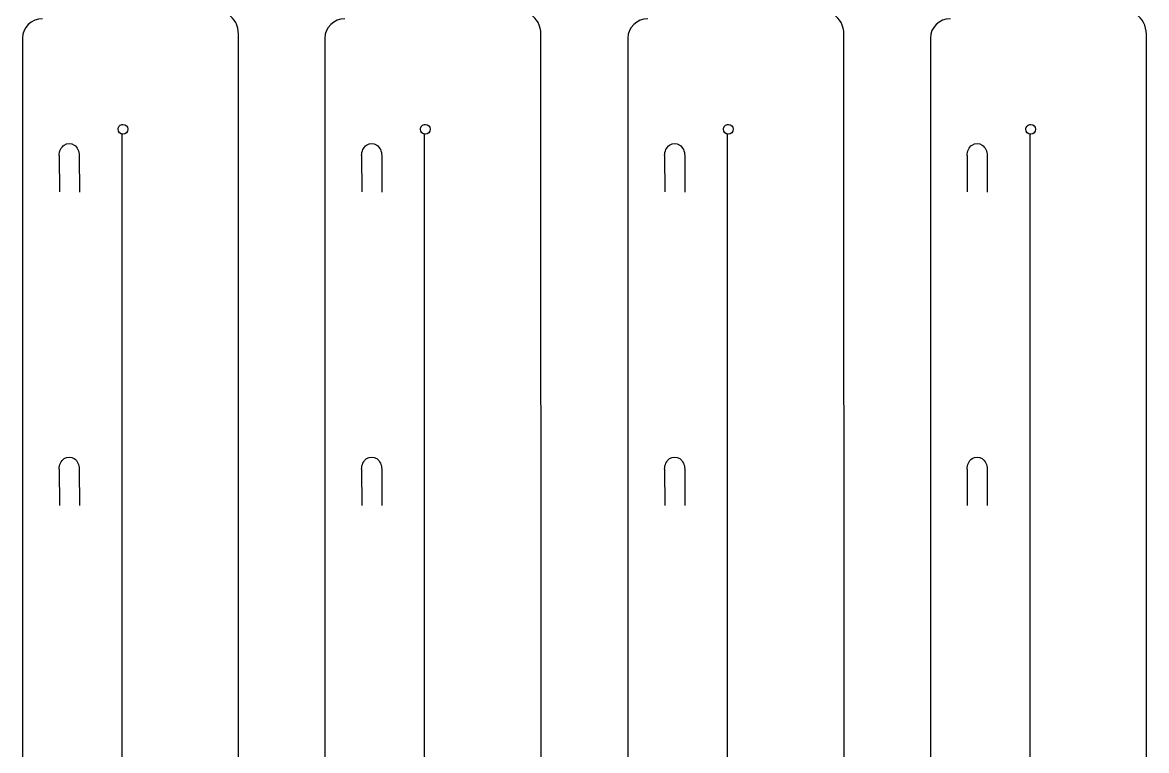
# Model space of a CAD drawing. Extents: x 9 to 642, y 361 to 1089.
# Drawn here: x 8.5 to 289.7, y 543.2 to 725.2 of the extents above; entities that cross this region are included whole.
import ezdxf

# ---------------------------------------------------------------- set-up
doc = ezdxf.new("R2010")
doc.units = 0
doc.layers.add('Layer_1', color=7, linetype='CONTINUOUS')

msp = doc.modelspace()

# ---------------------------------------------------------------- linework, layer by layer
at = {"layer": 'Layer_1', "color": 7}
for p, q in [((8.514186, 721.301769), (8.514186, 714.951769)), ((62.591447, 495.140796), (62.565518, 722.31126)), ((84.171277, 721.301769), (84.171277, 714.951769)), ((138.248538, 495.140796), (138.222609, 722.31126)), ((159.966999, 721.301769), (159.966999, 714.951769)), ((214.04426, 495.140796), (214.018331, 722.31126)), ((235.624079, 721.301769), (235.624079, 714.951769)), ((289.70134, 495.140796), (289.675411, 722.31126)), ((8.514186, 714.951769), (8.514186, 572.467056)), ((84.171277, 714.951769), (84.171277, 572.467056)), ((159.966999, 714.951769), (159.966999, 572.467056)), ((235.624079, 714.951769), (235.624079, 572.467056)), ((33.45852, 447.214227), (33.45852, 697.400475)), ((33.63722, 699.778233), (33.63722, 699.778233)), ((109.115611, 447.214227), (109.115611, 697.400475)), ((109.294311, 699.778233), (109.294311, 699.778233)), ((184.911333, 447.214227), (184.911333, 697.400475)), ((185.090033, 699.778233), (185.090033, 699.778233)), ((260.568424, 447.214227), (260.568424, 697.400475)), ((260.747124, 699.778233), (260.747124, 699.778233)), ((8.514186, 572.467056), (8.514186, 384.518954)), ((84.171277, 572.467056), (84.171277, 384.518954)), ((159.966999, 572.467056), (159.966999, 384.518954)), ((235.624079, 572.467056), (235.624079, 384.518954))]:
    msp.add_line(p, q, dxfattribs=at)
at = {"layer": 'Layer_1', "color": 1}
for p, q in [((17.694831, 691.981173), (17.741609, 682.856461)), ((22.724533, 691.980776), (22.748081, 682.855456)), ((93.351922, 691.981173), (93.3987, 682.856461)), ((98.381624, 691.980776), (98.405172, 682.855456)), ((169.147643, 691.981173), (169.194422, 682.856461)), ((174.177346, 691.980776), (174.200894, 682.855456)), ((244.804734, 691.981173), (244.851513, 682.856461)), ((249.834437, 691.980776), (249.857985, 682.855456)), ((17.694831, 613.568675), (17.741609, 604.443963)), ((22.724533, 613.568304), (22.748081, 604.442957)), ((93.351922, 613.568675), (93.3987, 604.443963)), ((98.381624, 613.568304), (98.405172, 604.442957)), ((169.147643, 613.568675), (169.194422, 604.443963)), ((174.177346, 613.568304), (174.200894, 604.442957)), ((244.804734, 613.568675), (244.851513, 604.443963)), ((249.834437, 613.568304), (249.857985, 604.442957))]:
    msp.add_line(p, q, dxfattribs=at)
at = {"layer": 'Layer_1', "color": 7}
for points in [[(13.515472, 726.182829), (10.744597, 726.182829), (8.514186, 724.006075), (8.514186, 721.301769)], [(62.565518, 722.31126), (62.539589, 724.493068), (61.53404, 726.269242), (60.012554, 727.244972)], [(89.172563, 726.182829), (86.401688, 726.182829), (84.171277, 724.006075), (84.171277, 721.301769)], [(138.222609, 722.31126), (138.19668, 724.493068), (137.191131, 726.269242), (135.669644, 727.244972)], [(164.968285, 726.182829), (162.19741, 726.182829), (159.966999, 724.006075), (159.966999, 721.301769)], [(214.018331, 722.31126), (213.992402, 724.493068), (212.986853, 726.269242), (211.465366, 727.244972)], [(240.625365, 726.182829), (237.85449, 726.182829), (235.624079, 724.006075), (235.624079, 721.301769)], [(289.675411, 722.31126), (289.649482, 724.493068), (288.643933, 726.269242), (287.122447, 727.244972)], [(32.413628, 698.55464), (32.413625, 698.879158), (32.542537, 699.190386), (32.772006, 699.419854)], [(33.63722, 697.331075), (32.961456, 697.331068), (32.413635, 697.878877), (32.413628, 698.55464)], [(32.772006, 699.419854), (33.001475, 699.649323), (33.312702, 699.778236), (33.63722, 699.778233)], [(33.63722, 699.778233), (34.312984, 699.778225), (34.860793, 699.230404), (34.860786, 698.55464)], [(34.860786, 698.55464), (34.860778, 697.878887), (34.312973, 697.331082), (33.63722, 697.331075)], [(108.070719, 698.55464), (108.070715, 698.879158), (108.199628, 699.190386), (108.429097, 699.419854)], [(109.294311, 697.331075), (108.618547, 697.331068), (108.070726, 697.878877), (108.070719, 698.55464)], [(108.429097, 699.419854), (108.658566, 699.649323), (108.969793, 699.778236), (109.294311, 699.778233)], [(109.294311, 699.778233), (109.970075, 699.778225), (110.517884, 699.230404), (110.517876, 698.55464)], [(110.517876, 698.55464), (110.517869, 697.878887), (109.970064, 697.331082), (109.294311, 697.331075)], [(183.866441, 698.55464), (183.866437, 698.879158), (183.99535, 699.190386), (184.224819, 699.419854)], [(185.090033, 697.331075), (184.414269, 697.331068), (183.866448, 697.878877), (183.866441, 698.55464)], [(184.224819, 699.419854), (184.454288, 699.649323), (184.765515, 699.778236), (185.090033, 699.778233)], [(185.090033, 699.778233), (185.765797, 699.778225), (186.313606, 699.230404), (186.313598, 698.55464)], [(186.313598, 698.55464), (186.313591, 697.878887), (185.765786, 697.331082), (185.090033, 697.331075)], [(259.523532, 698.55464), (259.523528, 698.879158), (259.652441, 699.190386), (259.88191, 699.419854)], [(260.747124, 697.331075), (260.07136, 697.331068), (259.523539, 697.878877), (259.523532, 698.55464)], [(259.88191, 699.419854), (260.111378, 699.649323), (260.422606, 699.778236), (260.747124, 699.778233)], [(260.747124, 699.778233), (261.422888, 699.778225), (261.970696, 699.230404), (261.970689, 698.55464)], [(261.970689, 698.55464), (261.970682, 697.878887), (261.422877, 697.331082), (260.747124, 697.331075)]]:
    msp.add_open_spline(points, degree=3, dxfattribs=at)
at = {"layer": 'Layer_1', "color": 1}
for points in [[(17.694857, 691.982496), (17.694857, 693.055408), (18.174203, 694.046775), (18.952316, 694.583218)], [(18.952316, 694.583218), (19.730455, 695.119687), (20.689147, 695.119687), (21.46726, 694.583218)], [(21.46726, 694.583218), (22.245399, 694.046775), (22.724533, 693.055355), (22.724533, 691.982443)], [(93.351948, 691.982496), (93.351948, 693.055408), (93.831294, 694.046775), (94.609407, 694.583218)], [(94.609407, 694.583218), (95.387546, 695.119687), (96.346238, 695.119687), (97.124351, 694.583218)], [(97.124351, 694.583218), (97.90249, 694.046775), (98.381624, 693.055355), (98.381624, 691.982443)], [(169.14767, 691.982496), (169.14767, 693.055408), (169.627016, 694.046775), (170.405129, 694.583218)], [(170.405129, 694.583218), (171.183268, 695.119687), (172.141959, 695.119687), (172.920073, 694.583218)], [(172.920073, 694.583218), (173.698212, 694.046775), (174.177346, 693.055355), (174.177346, 691.982443)], [(244.804761, 691.982496), (244.804761, 693.055408), (245.284106, 694.046775), (246.06222, 694.583218)], [(246.06222, 694.583218), (246.840359, 695.119687), (247.79905, 695.119687), (248.577164, 694.583218)], [(248.577164, 694.583218), (249.355303, 694.046775), (249.834437, 693.055355), (249.834437, 691.982443)], [(17.694831, 613.569998), (17.694831, 614.642909), (18.174176, 615.634277), (18.952316, 616.170746)], [(18.952316, 616.170746), (19.730429, 616.707189), (20.68912, 616.707189), (21.46726, 616.170746)], [(21.46726, 616.170746), (22.245399, 615.634277), (22.724533, 614.642856), (22.724533, 613.569945)], [(93.351922, 613.569998), (93.351922, 614.642909), (93.831267, 615.634277), (94.609407, 616.170746)], [(94.609407, 616.170746), (95.38752, 616.707189), (96.346211, 616.707189), (97.124351, 616.170746)], [(97.124351, 616.170746), (97.90249, 615.634277), (98.381624, 614.642856), (98.381624, 613.569945)], [(169.147643, 613.569998), (169.147643, 614.642909), (169.626989, 615.634277), (170.405129, 616.170746)], [(170.405129, 616.170746), (171.183242, 616.707189), (172.141933, 616.707189), (172.920073, 616.170746)], [(172.920073, 616.170746), (173.698212, 615.634277), (174.177346, 614.642856), (174.177346, 613.569945)], [(244.804734, 613.569998), (244.804734, 614.642909), (245.28408, 615.634277), (246.06222, 616.170746)], [(246.06222, 616.170746), (246.840333, 616.707189), (247.799024, 616.707189), (248.577164, 616.170746)], [(248.577164, 616.170746), (249.355303, 615.634277), (249.834437, 614.642856), (249.834437, 613.569945)]]:
    msp.add_open_spline(points, degree=3, dxfattribs=at)

doc.saveas('drawing.dxf')
